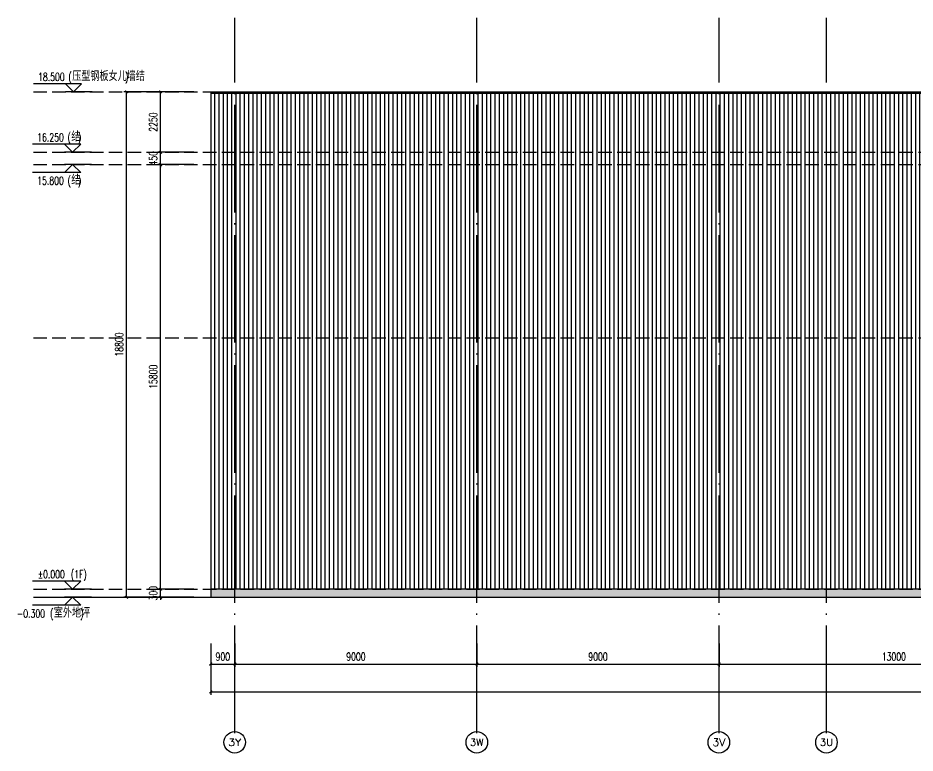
# Model space of a CAD drawing. Extents: x -4210259 to 293730, y -7499 to 868879.
# Drawn here: x -253366 to -220011, y 511142 to 538485 of the extents above; entities that cross this region are included whole.
import ezdxf
from ezdxf.enums import TextEntityAlignment as Align

# ---------------------------------------------------------------- set-up
doc = ezdxf.new("R2010")
doc.units = 0
doc.header["$LTSCALE"] = 1000
doc.header["$MEASUREMENT"] = 0
doc.linetypes.add('__DASH', pattern=[0.35, 0.25, -0.1])
doc.linetypes.add('DOTE', pattern=[2.4200000000000004, 2, -0.2, 0.02, -0.2])
doc.layers.get('Defpoints').update_dxf_attribs({"color": 210})
for name, color, linetype in [('A-AXIS-D', 1, 'Continuous'), ('A-AXIS-DOTE', 14, 'DOTE'), ('A-HATCH-2', 251, 'Continuous'), ('A-LIN-V', 9, 'Continuous'), ('AS-WALL', 40, 'Continuous'), ('DIM_ELEV', 3, 'Continuous'), ('PUB_TEXT', 7, 'Continuous')]:
    doc.layers.add(name, color=color, linetype=linetype)
doc.layers.add('A-加建区域', color=47, linetype='Continuous', plot=False)
doc.styles.add('_TCH_AXIS', font='COMPLEX', dxfattribs={"bigfont": 'GBCBIG'})
doc.styles.add('_TCH_DIM', font='SIMPLEX', dxfattribs={"bigfont": 'GBCBIG'})
doc.styles.add('_TCH_DIM_T3', font='SIMPLEX', dxfattribs={"width": 0.7058823529411765, "bigfont": 'GBCBIG'})
doc.dimstyles.new('_TCH_ARCH&&100', dxfattribs={"dimtxt": 297.5, "dimasz": 100, "dimexe": 100, "dimexo": 100, "dimgap": 126.25, "dimtad": 1, "dimdec": 0, "dimzin": 0, "dimdsep": 46, "dimtxsty": '_TCH_DIM_T3', "dimblk": 'ARCHTICK', "dimcen": 0.09, "dimclrt": 7, "dimazin": 2, "dimtfac": 1, "dimtdec": 0, "dimtix": 1, "dimtmove": 2, "dimatfit": 3, "dimfxl": 0, "dimtolj": 1, "dimtzin": 0, "dimarcsym": 0})

# ---------------------------------------------------------------- blocks, each defined once
blk = doc.blocks.new('_ArchTick')
at = {"color": 0, "linetype": 'ByBlock', "const_width": 0.4}
blk.add_lwpolyline([(-0.5, -0.5), (0.5, 0.5)], dxfattribs=at)
blk = doc.blocks.new('*D467')
at = {"layer": 'A-AXIS-D', "color": 0, "lineweight": -2}
for p, q in [((-248092.2266751218, 535737.452026525), (-249425.5600084552, 535737.452026525)), ((-249325.5600084552, 516937.4520265248), (-249325.5600084552, 535737.452026525)), ((-248092.2266751218, 516937.4520265248), (-249425.5600084552, 516937.4520265248))]:
    blk.add_line(p, q, dxfattribs=at)
at = {"layer": 'Defpoints', "color": 0}
for p in [(-249325.5600084552, 535737.452026525), (-247992.2266751218, 535737.452026525), (-247992.2266751218, 516937.4520265248)]:
    blk.add_point(p, dxfattribs=at)
at = {"layer": 'A-AXIS-D', "color": 0, "lineweight": -2, "xscale": 100, "yscale": 100, "zscale": 100}
for p, rotation in [((-249325.5600084552, 535737.452026525), 90), ((-249325.5600084552, 516937.4520265248), 270)]:
    blk.add_blockref('_ArchTick', p, dxfattribs=dict(at, rotation=rotation))
at = {"layer": 'A-AXIS-D', "color": 7, "insert": (-249600.560008455, 526337.4520265248), "char_height": 297.5, "attachment_point": 5, "rotation": 90, "style": '_TCH_DIM_T3'}
blk.add_mtext('\\A1;18800', dxfattribs=at)
blk = doc.blocks.new('*D468')
at = {"layer": 'A-AXIS-D', "color": 0, "lineweight": -2}
for p, q in [((-246827.2266751208, 517237.4520265251), (-248160.5600084545, 517237.4520265251)), ((-248060.5600084545, 517237.4520265251), (-248060.5600084545, 517337.4520265251)), ((-248060.5600084545, 516937.4520265248), (-248060.5600084545, 517237.4520265251)), ((-246827.2266751208, 516937.4520265248), (-248160.5600084545, 516937.4520265248)), ((-248060.5600084545, 516937.4520265248), (-248060.5600084545, 516837.4520265248))]:
    blk.add_line(p, q, dxfattribs=at)
at = {"layer": 'Defpoints', "color": 0}
for p in [(-248060.5600084545, 517237.4520265251), (-246727.2266751208, 517237.4520265251), (-246727.2266751208, 516937.4520265248)]:
    blk.add_point(p, dxfattribs=at)
at = {"layer": 'A-AXIS-D', "color": 0, "lineweight": -2, "xscale": 100, "yscale": 100, "zscale": 100}
for p, rotation in [((-248060.5600084545, 517237.4520265251), 270), ((-248060.5600084545, 516937.4520265248), 90)]:
    blk.add_blockref('_ArchTick', p, dxfattribs=dict(at, rotation=rotation))
at = {"layer": 'A-AXIS-D', "color": 7, "insert": (-248335.5600084543, 517087.4520265249), "char_height": 297.5, "attachment_point": 5, "rotation": 90, "style": '_TCH_DIM_T3'}
blk.add_mtext('\\A1;300', dxfattribs=at)
blk = doc.blocks.new('*D469')
at = {"layer": 'A-AXIS-D', "color": 0, "lineweight": -2}
for p, q in [((-246827.2266751208, 533037.452026525), (-248160.5600084545, 533037.452026525)), ((-248060.5600084545, 517237.4520265251), (-248060.5600084545, 533037.452026525)), ((-246827.2266751208, 517237.4520265251), (-248160.5600084545, 517237.4520265251))]:
    blk.add_line(p, q, dxfattribs=at)
at = {"layer": 'Defpoints', "color": 0}
for p in [(-248060.5600084545, 533037.452026525), (-246727.2266751208, 533037.452026525), (-246727.2266751208, 517237.4520265251)]:
    blk.add_point(p, dxfattribs=at)
at = {"layer": 'A-AXIS-D', "color": 0, "lineweight": -2, "xscale": 100, "yscale": 100, "zscale": 100}
for p, rotation in [((-248060.5600084545, 533037.452026525), 90), ((-248060.5600084545, 517237.4520265251), 270)]:
    blk.add_blockref('_ArchTick', p, dxfattribs=dict(at, rotation=rotation))
at = {"layer": 'A-AXIS-D', "color": 7, "insert": (-248335.5600084543, 525137.452026525), "char_height": 297.5, "attachment_point": 5, "rotation": 90, "style": '_TCH_DIM_T3'}
blk.add_mtext('\\A1;15800', dxfattribs=at)
blk = doc.blocks.new('*D470')
at = {"layer": 'A-AXIS-D', "color": 0, "lineweight": -2}
for p, q in [((-246827.2266751208, 533487.4520265253), (-248160.5600084545, 533487.4520265253)), ((-248060.5600084545, 533487.4520265253), (-248060.5600084545, 533587.4520265253)), ((-248060.5600084545, 533037.452026525), (-248060.5600084545, 533487.4520265253)), ((-246827.2266751208, 533037.452026525), (-248160.5600084545, 533037.452026525)), ((-248060.5600084545, 533037.452026525), (-248060.5600084545, 532937.452026525))]:
    blk.add_line(p, q, dxfattribs=at)
at = {"layer": 'Defpoints', "color": 0}
for p in [(-248060.5600084545, 533487.4520265253), (-246727.2266751208, 533487.4520265253), (-246727.2266751208, 533037.452026525)]:
    blk.add_point(p, dxfattribs=at)
at = {"layer": 'A-AXIS-D', "color": 0, "lineweight": -2, "xscale": 100, "yscale": 100, "zscale": 100}
for p, rotation in [((-248060.5600084545, 533487.4520265253), 270), ((-248060.5600084545, 533037.452026525), 90)]:
    blk.add_blockref('_ArchTick', p, dxfattribs=dict(at, rotation=rotation))
at = {"layer": 'A-AXIS-D', "color": 7, "insert": (-248335.5600084543, 533262.452026525), "char_height": 297.5, "attachment_point": 5, "rotation": 90, "style": '_TCH_DIM_T3'}
blk.add_mtext('\\A1;450', dxfattribs=at)
blk = doc.blocks.new('*D471')
at = {"layer": 'A-AXIS-D', "color": 0, "lineweight": -2}
for p, q in [((-246827.2266751208, 535737.4520265252), (-248160.5600084545, 535737.4520265252)), ((-248060.5600084545, 533487.4520265253), (-248060.5600084545, 535737.4520265252)), ((-246827.2266751208, 533487.4520265253), (-248160.5600084545, 533487.4520265253))]:
    blk.add_line(p, q, dxfattribs=at)
at = {"layer": 'Defpoints', "color": 0}
for p in [(-248060.5600084545, 535737.4520265252), (-246727.2266751208, 535737.4520265252), (-246727.2266751208, 533487.4520265253)]:
    blk.add_point(p, dxfattribs=at)
at = {"layer": 'A-AXIS-D', "color": 0, "lineweight": -2, "xscale": 100, "yscale": 100, "zscale": 100}
for p, rotation in [((-248060.5600084545, 535737.4520265252), 90), ((-248060.5600084545, 533487.4520265253), 270)]:
    blk.add_blockref('_ArchTick', p, dxfattribs=dict(at, rotation=rotation))
at = {"layer": 'A-AXIS-D', "color": 7, "insert": (-248335.5600084543, 534612.452026525), "char_height": 297.5, "attachment_point": 5, "rotation": 90, "style": '_TCH_DIM_T3'}
blk.add_mtext('\\A1;2250', dxfattribs=at)
blk = doc.blocks.new('*D748')
at = {"layer": 'A-AXIS-D', "color": 0, "lineweight": -2}
for p, q in [((-246199.3323860153, 515211.3858529096), (-246199.3323860153, 513313.3764944364)), ((-60499.33238329884, 515211.3858529096), (-60499.33238329884, 513313.3764944364)), ((-246199.3323860153, 513413.3764944364), (-60499.33238329884, 513413.3764944364))]:
    blk.add_line(p, q, dxfattribs=at)
at = {"layer": 'Defpoints', "color": 0}
for p in [(-246199.3323860153, 515311.3858529096), (-60499.33238329884, 515311.3858529096), (-60499.33238329884, 513413.3764944364)]:
    blk.add_point(p, dxfattribs=at)
at = {"layer": 'A-AXIS-D', "color": 0, "lineweight": -2, "xscale": 100, "yscale": 100, "zscale": 100, "rotation": 180}
blk.add_blockref('_ArchTick', (-246199.3323860153, 513413.3764944364), dxfattribs=at)
at = {"layer": 'A-AXIS-D', "color": 0, "lineweight": -2, "xscale": 100, "yscale": 100, "zscale": 100}
blk.add_blockref('_ArchTick', (-60499.33238329884, 513413.3764944364), dxfattribs=at)
at = {"layer": 'A-AXIS-D', "color": 7, "insert": (-153349.3323846571, 513688.3764944364), "char_height": 297.5, "attachment_point": 5, "style": '_TCH_DIM_T3'}
blk.add_mtext('\\A1;185700', dxfattribs=at)
blk = doc.blocks.new('*D1116')
at = {"layer": 'A-AXIS-D', "color": 0, "lineweight": -2}
for p, q in [((-246199.3323860153, 515211.3858529096), (-246199.3323860153, 514353.3764944364)), ((-245299.3323832984, 515211.3858529096), (-245299.3323832984, 514353.3764944364)), ((-246199.3323860153, 514453.3764944364), (-245299.3323832984, 514453.3764944364))]:
    blk.add_line(p, q, dxfattribs=at)
at = {"layer": 'Defpoints', "color": 0}
for p in [(-246199.3323860153, 515311.3858529096), (-245299.3323832984, 515311.3858529096), (-245299.3323832984, 514453.3764944364)]:
    blk.add_point(p, dxfattribs=at)
at = {"layer": 'A-AXIS-D', "color": 0, "lineweight": -2, "xscale": 100, "yscale": 100, "zscale": 100, "rotation": 180}
blk.add_blockref('_ArchTick', (-246199.3323860153, 514453.3764944364), dxfattribs=at)
at = {"layer": 'A-AXIS-D', "color": 0, "lineweight": -2, "xscale": 100, "yscale": 100, "zscale": 100}
blk.add_blockref('_ArchTick', (-245299.3323832984, 514453.3764944364), dxfattribs=at)
at = {"layer": 'A-AXIS-D', "color": 7, "insert": (-245749.3323846569, 514728.3764944364), "char_height": 297.5, "attachment_point": 5, "style": '_TCH_DIM_T3'}
blk.add_mtext('\\A1;900', dxfattribs=at)
blk = doc.blocks.new('*D1117')
at = {"layer": 'A-AXIS-D', "color": 0, "lineweight": -2}
for p, q in [((-245299.3323832984, 515211.3858529096), (-245299.3323832984, 514353.3764944364)), ((-236299.3323832985, 515211.3858529096), (-236299.3323832985, 514353.3764944364)), ((-245299.3323832984, 514453.3764944364), (-236299.3323832985, 514453.3764944364))]:
    blk.add_line(p, q, dxfattribs=at)
at = {"layer": 'Defpoints', "color": 0}
for p in [(-245299.3323832984, 515311.3858529096), (-236299.3323832985, 515311.3858529096), (-236299.3323832985, 514453.3764944364)]:
    blk.add_point(p, dxfattribs=at)
at = {"layer": 'A-AXIS-D', "color": 0, "lineweight": -2, "xscale": 100, "yscale": 100, "zscale": 100, "rotation": 180}
blk.add_blockref('_ArchTick', (-245299.3323832984, 514453.3764944364), dxfattribs=at)
at = {"layer": 'A-AXIS-D', "color": 0, "lineweight": -2, "xscale": 100, "yscale": 100, "zscale": 100}
blk.add_blockref('_ArchTick', (-236299.3323832985, 514453.3764944364), dxfattribs=at)
at = {"layer": 'A-AXIS-D', "color": 7, "insert": (-240799.3323832984, 514728.3764944364), "char_height": 297.5, "attachment_point": 5, "style": '_TCH_DIM_T3'}
blk.add_mtext('\\A1;9000', dxfattribs=at)
blk = doc.blocks.new('*D1118')
at = {"layer": 'A-AXIS-D', "color": 0, "lineweight": -2}
for p, q in [((-236299.3323832985, 515211.3858529096), (-236299.3323832985, 514353.3764944364)), ((-227299.3323832985, 515211.3858529096), (-227299.3323832985, 514353.3764944364)), ((-236299.3323832985, 514453.3764944364), (-227299.3323832985, 514453.3764944364))]:
    blk.add_line(p, q, dxfattribs=at)
at = {"layer": 'Defpoints', "color": 0}
for p in [(-236299.3323832985, 515311.3858529096), (-227299.3323832985, 515311.3858529096), (-227299.3323832985, 514453.3764944364)]:
    blk.add_point(p, dxfattribs=at)
at = {"layer": 'A-AXIS-D', "color": 0, "lineweight": -2, "xscale": 100, "yscale": 100, "zscale": 100, "rotation": 180}
blk.add_blockref('_ArchTick', (-236299.3323832985, 514453.3764944364), dxfattribs=at)
at = {"layer": 'A-AXIS-D', "color": 0, "lineweight": -2, "xscale": 100, "yscale": 100, "zscale": 100}
blk.add_blockref('_ArchTick', (-227299.3323832985, 514453.3764944364), dxfattribs=at)
at = {"layer": 'A-AXIS-D', "color": 7, "insert": (-231799.3323832985, 514728.3764944364), "char_height": 297.5, "attachment_point": 5, "style": '_TCH_DIM_T3'}
blk.add_mtext('\\A1;9000', dxfattribs=at)
blk = doc.blocks.new('*D1119')
at = {"layer": 'A-AXIS-D', "color": 0, "lineweight": -2}
for p, q in [((-227299.3323832985, 515211.3858529096), (-227299.3323832985, 514353.3764944364)), ((-214299.3323832985, 515211.3858529096), (-214299.3323832985, 514353.3764944364)), ((-227299.3323832985, 514453.3764944364), (-214299.3323832985, 514453.3764944364))]:
    blk.add_line(p, q, dxfattribs=at)
at = {"layer": 'Defpoints', "color": 0}
for p in [(-227299.3323832985, 515311.3858529096), (-214299.3323832985, 515311.3858529096), (-214299.3323832985, 514453.3764944364)]:
    blk.add_point(p, dxfattribs=at)
at = {"layer": 'A-AXIS-D', "color": 0, "lineweight": -2, "xscale": 100, "yscale": 100, "zscale": 100, "rotation": 180}
blk.add_blockref('_ArchTick', (-227299.3323832985, 514453.3764944364), dxfattribs=at)
at = {"layer": 'A-AXIS-D', "color": 0, "lineweight": -2, "xscale": 100, "yscale": 100, "zscale": 100}
blk.add_blockref('_ArchTick', (-214299.3323832985, 514453.3764944364), dxfattribs=at)
at = {"layer": 'A-AXIS-D', "color": 7, "insert": (-220799.3323832985, 514728.3764944364), "char_height": 297.5, "attachment_point": 5, "style": '_TCH_DIM_T3'}
blk.add_mtext('\\A1;13000', dxfattribs=at)

msp = doc.modelspace()

# ---------------------------------------------------------------- hatches: boundary and pattern name
at = {"layer": 'A-HATCH-2'}
h = msp.add_hatch(dxfattribs=at)
h.set_pattern_fill('ANSI31', color=256, scale=150, angle=45)
h.set_pattern_definition([(90, (-40598736125.62118, -3384804562.000004), (-238.125, -1.848892746611746e-30), [])])
h.paths.add_polyline_path([(-246199.3323860156, 517237.4520265248), (-213599.3323889434, 517237.4520265248), (-213599.3323889432, 535687.4520265247), (-246199.3323860153, 535687.4520265247)])
h = msp.add_hatch(dxfattribs=at)
h.set_pattern_fill('ANSI38', color=256, scale=150)
h.set_pattern_definition([(45, (0, 0), (-168.3798022700466, 168.3798022700466), []), (135, (0, 0), (-505.1394068101398, 168.3798022700467), [595.3125, -357.1875])])
h.paths.add_polyline_path([(-202256.4752404356, 516937.4520265246), (-246199.3323860153, 516937.4520265246), (-246199.3323860153, 517237.4520265249), (-202256.4752404356, 517237.4520265249)])
h.paths.add_polyline_path([(-200370.7609547208, 516937.4520265245), (-194299.3323833046, 516937.4520265245), (-194299.3323833046, 517237.4520265249), (-200370.7609547208, 517237.4520265249)])
h.paths.add_polyline_path([(-186549.3324139377, 517237.4520265402), (-189299.3323832916, 517237.4520265402), (-189299.3323832916, 516937.4520265245), (-186549.3324139377, 516937.4520265245)])
h.paths.add_polyline_path([(-140799.3323832669, 516937.4520265092), (-185149.3324139328, 516937.4520265092), (-185149.3324139328, 517237.4520265249), (-140799.3323832669, 517237.4520265249)])
h.paths.add_polyline_path([(-132549.3323942206, 517237.4520265402), (-134798.9327018685, 517237.4520265402), (-134798.9327018685, 516937.4520265093), (-132549.3323942206, 516937.4520265093)])
h.paths.add_polyline_path([(-105599.3323736887, 516937.4520265246), (-131149.3324142129, 516937.4520265246), (-131149.3324142129, 517237.4520265095), (-105599.3323736887, 517237.4520265095)])
h.paths.add_polyline_path([(-86299.33238330507, 516937.4520265246), (-105590, 516937.4520265246), (-105590, 517237.4520265248), (-86299.33238330507, 517237.4520265248)])
h.paths.add_polyline_path([(-78549.33241420961, 517237.4520265248), (-81299.33238329203, 517237.4520265248), (-81299.33238329203, 516937.4520265246), (-78549.33241420961, 516937.4520265246)])
h.paths.add_polyline_path([(-66490, 516937.4520265247), (-77149.33241420472, 516937.4520265247), (-77149.33241420472, 517237.4520265401), (-66490, 517237.4520265401)])

# ---------------------------------------------------------------- linework, layer by layer
at = {"layer": 'A-AXIS-D'}
for centre in [(-245305.5953848004, 511541.7498906213), (-236305.5953848004, 511541.7498906213), (-227305.5953847999, 511541.7498906211), (-223305.5953847999, 511541.7498906211)]:
    msp.add_circle(centre, 400, dxfattribs=at)
at = {"layer": 'A-AXIS-DOTE', "ltscale": 2}
for p, q in [((-245299.3323832984, 511887.4520265246), (-245299.3323832986, 538485.0684404911)), ((-236299.3323832984, 511887.4520265246), (-236299.3323832986, 538485.0684404911)), ((-227299.3323832984, 511887.4520265246), (-227299.3323832986, 538485.0684404911)), ((-223299.3323832984, 511887.4520265246), (-223299.3323832986, 538485.0684404911))]:
    msp.add_line(p, q, dxfattribs=at)
at = {"layer": 'A-AXIS-DOTE', "linetype": '__DASH', "ltscale": 2}
for p, q in [((-252788.4381458776, 535737.4520265248), (-54309.80932550329, 535737.4520265248)), ((-252788.4381458776, 533487.4520265249), (-54309.80932550329, 533487.4520265248)), ((-252788.4381458776, 533037.4520265248), (-54309.80932550329, 533037.4520265248)), ((-252788.4381458776, 517237.4520265249), (-54309.8093255033, 517237.4520265248))]:
    msp.add_line(p, q, dxfattribs=at)
at = {"layer": 'A-LIN-V'}
for p, q in [((-246199.3323860153, 535737.4520265247), (-246199.3323860153, 516937.4520265246)), ((-246199.3323860153, 535737.4520265247), (-60499.33238329893, 535737.4520265249)), ((-246199.3323860153, 535687.4520265247), (-60499.33238329889, 535687.4520265249)), ((-60499.33238329889, 517237.4520265248), (-246199.3323860153, 517237.4520265248))]:
    msp.add_line(p, q, dxfattribs=at)
at = {"layer": 'A-加建区域', "linetype": '__DASH', "ltscale": 2}
msp.add_line((-252788.4381458776, 526587.4520265249), (-54309.80932550329, 526587.4520265248), dxfattribs=at)
at = {"layer": 'AS-WALL'}
msp.add_line((-252788.4381458776, 516937.4520265245), (-54309.8093255033, 516937.4520265246), dxfattribs=at)
at = {"layer": 'DIM_ELEV'}
for p, q in [((-251000.4381458776, 536037.4520265249), (-252788.4381458776, 536037.4520265249)), ((-251300.4381458776, 535737.4520265249), (-251600.4381458776, 536037.4520265249)), ((-251300.4381458776, 535737.4520265249), (-251000.4381458776, 536037.4520265249)), ((-250600.4381458776, 535737.4520265249), (-251600.4381458776, 535737.4520265249)), ((-251032.5719128901, 533787.4520265248), (-252820.5719128901, 533787.4520265248)), ((-251332.5719128901, 533487.4520265248), (-251632.5719128901, 533787.4520265248)), ((-251332.5719128901, 533487.4520265248), (-251032.5719128901, 533787.4520265248)), ((-250632.5719128901, 533487.4520265248), (-251632.5719128901, 533487.4520265248)), ((-251332.5719128901, 533037.452026525), (-251632.5719128901, 532737.452026525)), ((-250632.5719128901, 533037.452026525), (-251632.5719128901, 533037.452026525)), ((-251332.5719128901, 533037.452026525), (-251032.5719128901, 532737.452026525)), ((-251032.5719128901, 532737.452026525), (-252820.5719128901, 532737.452026525)), ((-251032.5719128901, 517537.4520265246), (-252820.5719128901, 517537.4520265246)), ((-251332.5719128901, 517237.4520265246), (-251632.5719128901, 517537.4520265246)), ((-251332.5719128901, 517237.4520265246), (-251032.5719128901, 517537.4520265246)), ((-250632.5719128901, 517237.4520265246), (-251632.5719128901, 517237.4520265246)), ((-251332.5719128901, 516937.4520265246), (-251632.5719128901, 516637.4520265246)), ((-250632.5719128901, 516937.4520265246), (-251632.5719128901, 516937.4520265246)), ((-251332.5719128901, 516937.4520265246), (-251032.5719128901, 516637.4520265246)), ((-251032.5719128901, 516637.4520265246), (-252820.5719128901, 516637.4520265246))]:
    msp.add_line(p, q, dxfattribs=at)

# ---------------------------------------------------------------- texts
at = {"layer": 'PUB_TEXT', "style": '_TCH_DIM', "width": 0.7058823529411765}
for s, p in [('18.500', (-252618.4381458776, 536142.4520265249)), ('(', (-251488.4381458776, 536142.4520265249)), (')', (-249382.4806990691, 536142.4520265249)), ('16.250', (-252650.5719128901, 533892.4520265248)), ('(', (-251520.5719128901, 533892.4520265248)), (')', (-251134.8272320391, 533892.4520265248)), ('15.800', (-252650.5719128901, 532282.452026525)), ('(', (-251520.5719128901, 532282.452026525)), (')', (-251134.8272320391, 532282.452026525)), ('%%P0.000', (-252630.5719128901, 517642.4520265246)), ('(1F)', (-251400.5719128901, 517642.4520265246)), ('-0.300', (-253402.2404769091, 516182.4520265246)), ('(', (-252172.2404769091, 516182.4520265246)), (')', (-251049.2617535048, 516182.4520265246))]:
    msp.add_text(s, height=297.5, dxfattribs=at).set_placement(p)
at = {"layer": 'PUB_TEXT', "style": '_TCH_DIM'}
for s, p in [('压型钢板女儿墙结', (-251348.4381458776, 536142.4520265249)), ('结', (-251380.5719128901, 533892.4520265248)), ('结', (-251380.5719128901, 532282.452026525)), ('室外地坪', (-252032.2404769091, 516182.4520265246))]:
    msp.add_text(s, height=337.5886524822695, dxfattribs=at).set_placement(p)
at = {"layer": 'PUB_TEXT', "style": '_TCH_AXIS'}
for s, height, p, p2 in [('3Y', 270.8642225464687, (-245550.6630147234, 511406.3177793481), (-245060.5277548774, 511406.3177793481)), ('3V', 276.4190908966939, (-227549.1074410661, 511403.5403451727), (-227062.0833285338, 511403.5403451727)), ('3U', 265.4959008996097, (-223552.1272927781, 511409.0019401712), (-223059.0634768217, 511409.0019401712)), ('3W', 255.2904870911684, (-236554.8075269608, 511414.1046470758), (-236056.38324264, 511414.1046470758))]:
    msp.add_text(s, height=height, dxfattribs=at).set_placement(p, p2, align=Align.FIT)

# ---------------------------------------------------------------- dimensions: what is measured, and where the dimension line sits
at = {"layer": 'A-AXIS-D'}
for p1, p2, distance, picture, middle in [((-247992.2266751216, 516937.4520265246), (-247992.2266751216, 535737.4520265248), 1333.333333333605, '*D467', (-249600.560008455, 526337.4520265248)), ((-246727.2266751207, 533487.452026525), (-246727.2266751207, 535737.4520265249), 1333.3333333337796, '*D471', (-248335.5600084543, 534612.452026525)), ((-246727.2266751207, 533037.4520265248), (-246727.2266751207, 533487.452026525), 1333.3333333337796, '*D470', (-248335.5600084543, 533262.452026525)), ((-246727.2266751207, 517237.4520265249), (-246727.2266751207, 533037.4520265248), 1333.3333333337796, '*D469', (-248335.5600084543, 525137.452026525)), ((-246727.2266751207, 516937.4520265246), (-246727.2266751207, 517237.4520265249), 1333.3333333337796, '*D468', (-248335.5600084543, 517087.4520265249))]:
    dim = msp.add_aligned_dim(p1=p1, p2=p2, distance=distance, dimstyle='_TCH_ARCH&&100', dxfattribs=at)
    dim.commit()
    dim.dimension.update_dxf_attribs({"geometry": picture, "text_midpoint": middle})
for base, p1, p2, picture, middle in [((-60499.33238329884, 513413.3764944364), (-246199.3323860153, 515311.3858529096), (-60499.33238329884, 515311.3858529096), '*D748', (-153349.3323846571, 513688.3764944364)), ((-245299.3323832984, 514453.3764944364), (-246199.3323860153, 515311.3858529096), (-245299.3323832984, 515311.3858529096), '*D1116', (-245749.3323846569, 514728.3764944364)), ((-236299.3323832985, 514453.3764944364), (-245299.3323832984, 515311.3858529096), (-236299.3323832985, 515311.3858529096), '*D1117', (-240799.3323832984, 514728.3764944364)), ((-227299.3323832985, 514453.3764944364), (-236299.3323832985, 515311.3858529096), (-227299.3323832985, 515311.3858529096), '*D1118', (-231799.3323832985, 514728.3764944364)), ((-214299.3323832985, 514453.3764944364), (-227299.3323832985, 515311.3858529096), (-214299.3323832985, 515311.3858529096), '*D1119', (-220799.3323832985, 514728.3764944364))]:
    dim = msp.add_linear_dim(base=base, p1=p1, p2=p2, angle=0, dimstyle='_TCH_ARCH&&100', override={"dimgap": 0}, dxfattribs=at)
    dim.commit()
    dim.dimension.update_dxf_attribs({"geometry": picture, "text_midpoint": middle, "dimtype": 129})

doc.saveas('drawing.dxf')
